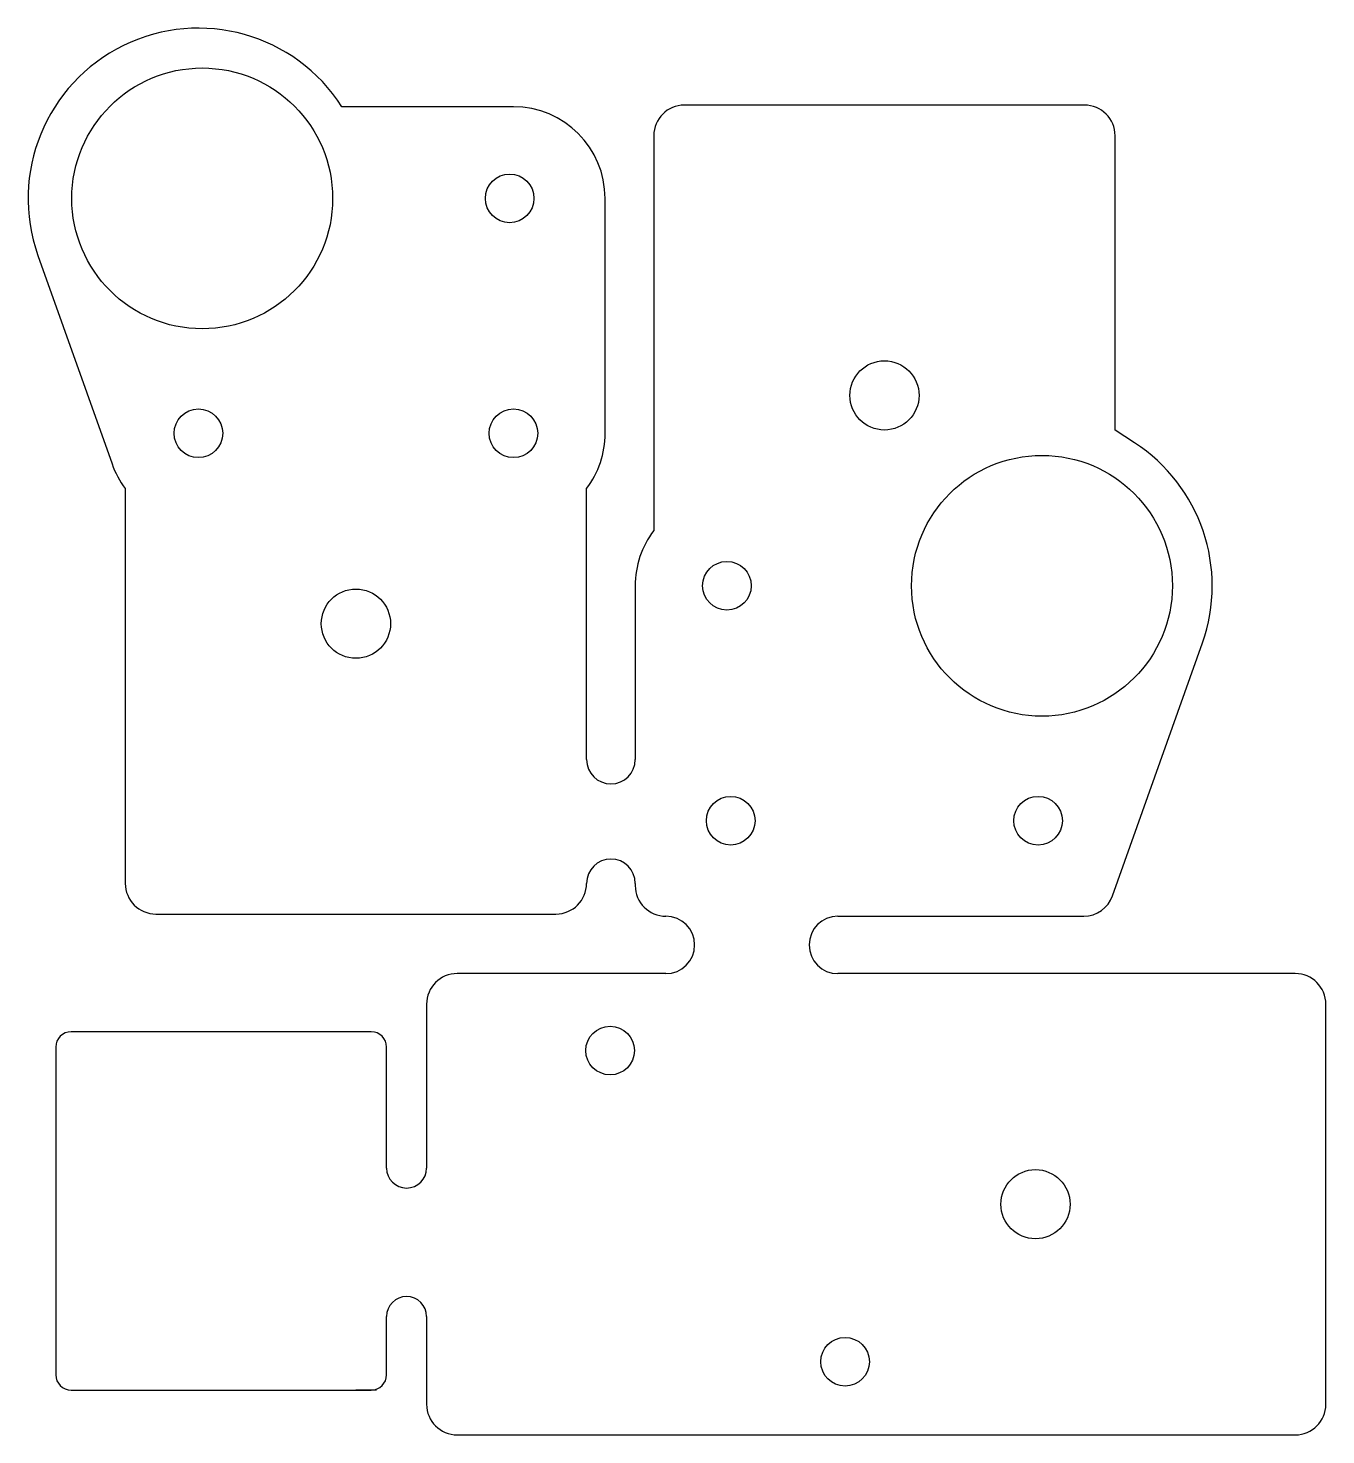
# Model space of a CAD drawing. Extents: x 80.3 to 122.7, y -135.7 to -89.8.
import ezdxf

# ---------------------------------------------------------------- set-up
doc = ezdxf.new("R2010")
doc.units = 0
doc.layers.add('DEFAULT', color=7, linetype='CONTINUOUS')
doc.layers.add('PLATE', color=7, linetype='CONTINUOUS')

msp = doc.modelspace()

# ---------------------------------------------------------------- linework, layer by layer
at = {"layer": 'DEFAULT'}
for p, q in [((101.119, -120.651), (94.307, -120.651)), ((121.667, -120.651), (106.733, -120.651)), ((93.307, -121.651), (93.307, -127)), ((122.667, -134.713), (122.667, -121.651)), ((91.5, -122.55), (81.7, -122.55)), ((81.2, -123.05), (81.2, -133.75)), ((92, -127), (92, -123.05)), ((92, -133.75), (92, -131.85)), ((93.307, -131.85), (93.307, -134.713)), ((81.7, -134.25), (91.5, -134.25)), ((91.674, -134.25), (91, -134.25)), ((94.307, -135.713), (121.667, -135.713))]:
    msp.add_line(p, q, dxfattribs=at)
for centre, radius, start, end in [((99.325, -113.663), 0.794, 180, 0), ((99.325, -117.706), 0.794, 0, 180), ((101.119, -119.714), 0.938, 270, 90), ((106.733, -119.714), 0.938, 90, 270), ((94.307, -121.651), 1, 90, 180), ((121.667, -121.651), 1, 0, 90), ((81.7, -123.05), 0.5, 90, 180), ((91.5, -123.05), 0.5, 0, 90), ((92.654, -127), 0.654, 180, 0), ((92.654, -131.85), 0.654, 0, 180), ((81.7, -133.75), 0.5, 180, 270), ((91.5, -133.75), 0.5, 270, 0), ((94.307, -134.713), 1, 180, 270), ((121.667, -134.713), 1, 270, 360)]:
    msp.add_arc(centre, radius, start, end, dxfattribs=at)
at = {"layer": 'PLATE'}
for p, q in [((114.786, -92.291), (101.724, -92.291)), ((96.144, -92.346), (90.542, -92.346)), ((100.724, -93.291), (100.724, -106.184)), ((115.786, -102.911), (115.786, -93.291)), ((99.136, -103.009), (99.136, -95.338)), ((80.618, -97.198), (83.037, -104.01)), ((116.416, -103.319), (115.786, -102.911)), ((83.469, -104.812), (83.469, -117.706)), ((98.531, -113.663), (98.531, -104.812)), ((100.119, -107.988), (100.119, -113.663)), ((115.703, -118.11), (118.637, -109.848)), ((100.119, -117.706), (100.119, -117.776)), ((84.469, -118.706), (97.531, -118.706)), ((106.733, -118.776), (114.76, -118.776))]:
    msp.add_line(p, q, dxfattribs=at)
for centre, radius in [((85.982, -95.338), 4.258), ((96.019, -95.338), 0.794), ((108.255, -101.771), 1.13), ((85.857, -103.009), 0.794), ((96.144, -103.009), 0.794), ((113.398, -107.988), 4.258), ((103.111, -107.988), 0.794), ((91, -109.225), 1.13), ((103.236, -115.659), 0.794), ((113.273, -115.659), 0.794), ((99.3, -123.164), 0.794), ((113.187, -128.182), 1.13), ((106.97, -133.326), 0.794)]:
    msp.add_circle(centre, radius, dxfattribs=at)
for centre, radius, start, end in [((85.857, -95.338), 5.559, 32.5632, 199.552), ((101.724, -93.291), 1, 90, 180), ((114.786, -93.291), 1, 0, 90), ((96.144, -95.338), 2.992, 360, 90), ((96.144, -103.009), 2.992, 322.9298, 0), ((113.398, -107.988), 5.559, 340.448, 57.1239), ((85.857, -103.009), 2.992, 199.552, 217.0702), ((103.111, -107.988), 2.992, 142.9298, 180), ((84.469, -117.706), 1, 180, 270), ((97.531, -117.706), 1, 270, 0), ((101.119, -117.776), 1, 180, 270), ((114.76, -117.776), 1, 270, 340.448)]:
    msp.add_arc(centre, radius, start, end, dxfattribs=at)

doc.saveas('drawing.dxf')
